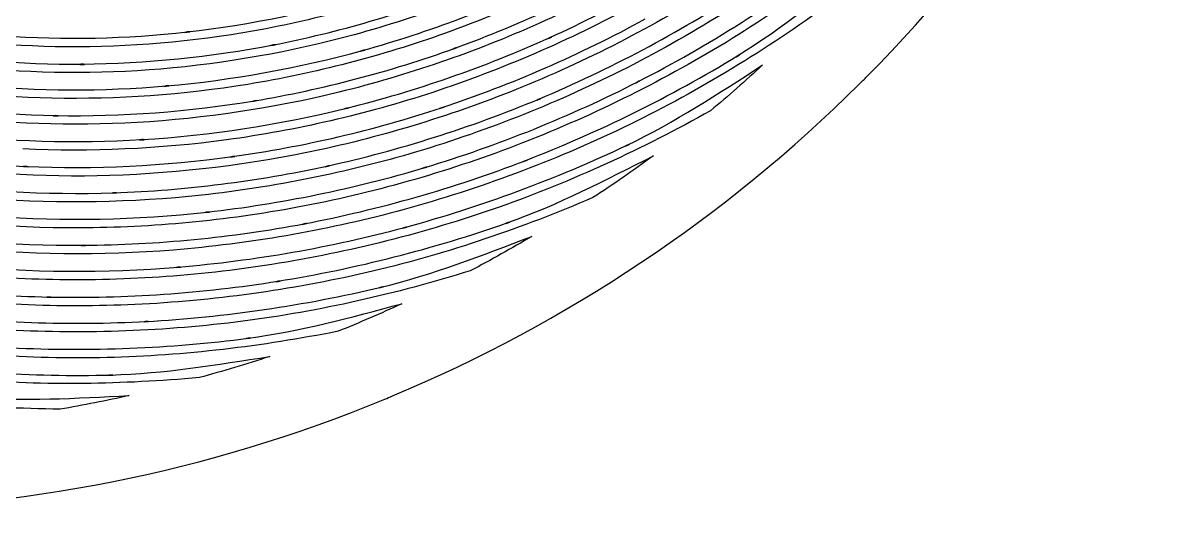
# Model space of a CAD drawing. Extents: x 1 to 151, y 102 to 252.
# Drawn here: x 86.2 to 145.4, y 102.2 to 127.2 of the extents above; entities that cross this region are included whole.
import ezdxf

# ---------------------------------------------------------------- set-up
doc = ezdxf.new("R2010")
doc.units = 0
doc.layers.add('Ebene_1', color=7, linetype='CONTINUOUS')

msp = doc.modelspace()

# ---------------------------------------------------------------- linework, layer by layer
at = {"layer": 'Ebene_1', "color": 7}
for p, q in [((94.529481, 126.700723), (94.778039, 126.729029)), ((94.653179, 126.726315), (94.653179, 126.726315)), ((98.934878, 126.030277), (99.172967, 126.076421)), ((99.051208, 126.064013), (99.051208, 126.064013)), ((113.088685, 126.373061), (113.28916, 126.463798)), ((113.184463, 126.427348), (113.184463, 126.427348)), ((103.518648, 125.738678), (103.744715, 125.801496)), ((103.629548, 125.780556), (103.629548, 125.780556)), ((108.247827, 125.846864), (108.461098, 125.924029)), ((108.349811, 125.894947), (108.349811, 125.894947)), ((122.756439, 125.459099), (122.927829, 125.564184)), ((122.837868, 125.519591), (122.837868, 125.519591)), ((89.145755, 125.067457), (89.39625, 125.069397)), ((89.270227, 125.079866), (89.270227, 125.079865)), ((93.457312, 123.940224), (93.698501, 123.961164)), ((93.575968, 123.961551), (93.575968, 123.961551)), ((117.634451, 124.124025), (117.81864, 124.218639)), ((117.723249, 124.180251), (117.723249, 124.180251)), ((97.985242, 123.170899), (98.216738, 123.209675)), ((98.099632, 123.201144), (98.099632, 123.201144)), ((112.559774, 123.242635), (112.756369, 123.325229)), ((112.654775, 123.293045), (112.654775, 123.293045)), ((102.700464, 122.784297), (102.920325, 122.838972)), ((102.808261, 122.82191), (102.808261, 122.82191)), ((107.569238, 122.801747), (107.778245, 122.871157)), ((107.670835, 122.845952), (107.670835, 122.845952)), ((87.79129, 122.433758), (88.033256, 122.42988)), ((87.914212, 122.443064), (87.914212, 122.443064)), ((92.21375, 121.195625), (92.447959, 121.209972)), ((92.330466, 121.213462), (92.330466, 121.213462)), ((117.088478, 120.881923), (117.269953, 120.968394)), ((117.175339, 120.933495), (117.175339, 120.933495)), ((96.862276, 120.318113), (97.087179, 120.349522)), ((96.973563, 120.344093), (96.973563, 120.344093)), ((111.855203, 120.089719), (112.048698, 120.164558)), ((111.949044, 120.135863), (111.949044, 120.135863)), ((86.267762, 119.83457), (86.501974, 119.8241)), ((86.384092, 119.839998), (86.384092, 119.839998)), ((101.707011, 119.826427), (101.922218, 119.873734)), ((101.813258, 119.860162), (101.813258, 119.860162)), ((106.716156, 119.743833), (106.920507, 119.805487)), ((106.8162, 119.78416), (106.8162, 119.78416)), ((90.798408, 118.475842), (91.026025, 118.483597)), ((90.912022, 118.490189), (90.912022, 118.490189)), ((95.565588, 117.480449), (95.784288, 117.504878)), ((95.674164, 117.502552), (95.674164, 117.502552)), ((100.538285, 116.87476), (100.748455, 116.9147)), ((100.641432, 116.904231), (100.641432, 116.904231)), ((105.685478, 116.681654), (105.885563, 116.735553)), ((105.782032, 116.717328), (105.782032, 116.717328)), ((110.973039, 116.922456), (111.162655, 116.989539)), ((111.06494, 116.964722), (111.06494, 116.964722)), ((89.21245, 115.789407), (89.433088, 115.790957)), ((89.323351, 115.800263), (89.323351, 115.800264)), ((94.094797, 114.666827), (94.30768, 114.684664)), ((94.201044, 114.685441), (94.201044, 114.68544)), ((99.193906, 113.937054), (99.398644, 113.970014)), ((99.295113, 113.963034), (99.295113, 113.963034)), ((104.477201, 113.62374), (104.673023, 113.670659)), ((104.572979, 113.655924), (104.572979, 113.655924)), ((87.455487, 113.14485), (87.669144, 113.140197)), ((87.56251, 113.152218), (87.56251, 113.152218)), ((92.450286, 111.885777), (92.657353, 111.897023)), ((92.553043, 111.9009), (92.553043, 111.9009)), ((97.671928, 111.022225), (97.872402, 111.048205)), ((97.769258, 111.04394), (97.769258, 111.04394)), ((90.632832, 109.146219), (90.834083, 109.15126)), ((90.732489, 109.157852), (90.732489, 109.157852))]:
    msp.add_line(p, q, dxfattribs=at)
for points in [[(129.444219, 124.447421), (136.258532, 131.310022), (141.681219, 139.425817), (145.41354, 148.347697)], [(131.734358, 133.231847), (128.760639, 130.634058), (125.600155, 128.256013), (122.230241, 126.196628)], [(122.421796, 132.672301), (119.335095, 130.549912), (116.065803, 128.707051), (112.652061, 127.164877)], [(113.184463, 126.427348), (116.641889, 128.001028), (119.952422, 129.879351), (123.076733, 132.040246)], [(117.686025, 131.243), (114.555941, 129.428429), (111.270656, 127.897424), (107.868206, 126.666987)], [(127.314228, 131.282165), (124.126197, 128.857056), (120.728935, 126.720215), (117.162543, 124.89684)], [(112.982438, 130.248771), (109.838077, 128.738148), (106.564821, 127.511891), (103.201844, 126.584005)], [(108.349805, 125.894947), (111.797353, 127.153554), (115.125277, 128.716746), (118.29481, 130.566739)], [(117.723249, 124.180251), (121.330592, 126.035998), (124.766056, 128.208471), (127.988937, 130.672211)], [(122.837868, 125.519591), (125.155085, 126.943026), (127.252035, 128.677303), (129.370931, 130.37906)], [(108.350197, 129.678369), (105.216634, 128.463788), (101.980397, 127.53286), (98.680504, 126.895768)], [(103.629548, 125.780556), (107.039143, 126.733338), (110.356821, 127.988627), (113.543145, 129.531794)], [(122.410553, 129.460058), (119.156004, 127.354738), (115.720734, 125.543425), (112.144865, 124.047247)], [(94.653179, 126.726315), (97.914568, 127.104578), (101.13499, 127.774439), (104.276727, 128.727957)], [(99.0512, 126.064013), (102.399455, 126.722871), (105.681583, 127.67973), (108.858936, 128.923779)], [(112.654775, 123.293045), (116.274081, 124.818987), (119.750685, 126.663584), (123.042996, 128.80551)], [(117.510368, 128.09086), (114.218009, 126.302135), (110.772308, 124.810958), (107.215209, 123.63389)], [(107.670847, 122.845952), (111.273517, 124.04949), (114.761738, 125.570994), (118.094353, 127.393271)], [(126.919095, 127.726748), (123.664709, 125.428827), (120.239386, 123.380743), (116.640998, 121.669861)], [(89.051527, 125.963194), (85.948076, 125.956801), (82.850549, 126.229784), (79.795968, 126.778276)], [(85.209942, 126.528555), (88.357475, 126.311679), (91.51749, 126.377557), (94.653179, 126.726315)], [(98.680504, 126.895768), (95.504976, 126.297401), (92.282678, 125.98559), (89.051527, 125.963194)], [(94.653179, 126.726315), (94.611266, 126.721454), (94.571407, 126.705487), (94.529481, 126.700723)], [(94.778039, 126.729029), (94.736586, 126.724319), (94.69464, 126.730926), (94.653179, 126.726315)], [(107.868206, 126.666987), (104.582959, 125.493443), (101.199692, 124.615798), (97.758399, 124.044533)], [(112.652061, 127.164877), (109.349057, 125.687142), (105.920965, 124.507441), (102.408089, 123.639319)], [(89.270219, 125.079865), (92.553415, 125.115092), (95.826866, 125.444102), (99.0512, 126.064013)], [(103.201844, 126.584005), (99.958785, 125.703739), (96.64392, 125.11654), (93.296001, 124.827818)], [(99.051208, 126.064013), (99.011512, 126.056201), (98.974592, 126.038004), (98.934878, 126.030277)], [(99.172967, 126.076421), (99.132838, 126.068613), (99.091352, 126.071731), (99.051208, 126.064013)], [(102.808261, 122.82191), (106.367157, 123.713096), (109.839698, 124.919283), (113.184463, 126.427348)], [(122.230241, 126.196628), (118.806153, 124.117964), (115.20385, 122.348169), (111.466276, 120.907515)], [(113.184463, 126.427348), (113.150995, 126.412116), (113.122178, 126.388237), (113.088685, 126.373061)], [(113.28916, 126.463798), (113.25543, 126.448517), (113.218218, 126.442568), (113.184463, 126.427348)], [(79.85839, 125.870518), (82.965842, 125.325906), (86.115508, 125.060844), (89.270219, 125.079865)], [(93.575968, 123.961551), (96.974716, 124.266832), (100.339239, 124.875368), (103.629548, 125.780556)], [(98.099627, 123.201144), (101.589882, 123.792205), (105.020158, 124.693508), (108.349805, 125.894947)], [(103.629548, 125.780556), (103.591415, 125.769901), (103.556802, 125.749258), (103.518648, 125.738678)], [(103.744715, 125.801496), (103.707037, 125.791047), (103.667244, 125.790927), (103.629548, 125.780556)], [(108.349811, 125.894947), (108.314434, 125.882032), (108.283229, 125.859715), (108.247827, 125.846864)], [(108.461098, 125.924029), (108.424985, 125.910919), (108.385948, 125.907987), (108.349811, 125.894947)], [(111.949044, 120.135863), (115.731012, 121.604498), (119.374946, 123.406032), (122.837868, 125.519591)], [(122.837868, 125.519591), (122.809, 125.501857), (122.785335, 125.476793), (122.756439, 125.459099)], [(122.927829, 125.564184), (122.899231, 125.546671), (122.866494, 125.537061), (122.837868, 125.519591)], [(93.296001, 124.827818), (90.075223, 124.564587), (86.837762, 124.590813), (83.622044, 124.906147)], [(89.270227, 125.079865), (89.228449, 125.079417), (89.187536, 125.06781), (89.145755, 125.067457)], [(89.39625, 125.069397), (89.354011, 125.06904), (89.312464, 125.080121), (89.270227, 125.079866)], [(117.162543, 124.89684), (113.706545, 123.143724), (110.10109, 121.701733), (106.389659, 120.587609)], [(117.175339, 120.933495), (119.602262, 122.094313), (121.851595, 123.572583), (124.105471, 125.038762)], [(124.105471, 125.038762), (123.237489, 124.234138), (122.349488, 123.451383), (121.442302, 122.691234)], [(87.724207, 123.333372), (84.493268, 123.408083), (81.275623, 123.773022), (78.109966, 124.422992)], [(129.05219, 124.055391), (129.183349, 124.185584), (129.314026, 124.316261), (129.444219, 124.447421)], [(83.74729, 124.005369), (87.015526, 123.697424), (90.305082, 123.682108), (93.575968, 123.961551)], [(97.758399, 124.044533), (94.441502, 123.508081), (91.083837, 123.270776), (87.724207, 123.333372)], [(93.575968, 123.961551), (93.535862, 123.957949), (93.497425, 123.943742), (93.457312, 123.940224)], [(93.698501, 123.961164), (93.65773, 123.957589), (93.616746, 123.965036), (93.575968, 123.961551)], [(112.144865, 124.047247), (108.68383, 122.612844), (105.102488, 121.489804), (101.442167, 120.691142)], [(105.153077, 108.086845), (114.074479, 111.819066), (122.189863, 117.241481), (129.05219, 124.055391)], [(106.8162, 119.78416), (110.575168, 120.923369), (114.225195, 122.394269), (117.723249, 124.180251)], [(117.723249, 124.180251), (117.692035, 124.164193), (117.665692, 124.140035), (117.634451, 124.124025)], [(117.81864, 124.218639), (117.788077, 124.202975), (117.753838, 124.195867), (117.723249, 124.180251)], [(78.140206, 123.513683), (81.359735, 122.865433), (84.63073, 122.506887), (87.914207, 122.443064)], [(87.914207, 122.443064), (91.325352, 122.391646), (94.7337, 122.645169), (98.099627, 123.201144)], [(102.408089, 123.639319), (99.018061, 122.815457), (95.561742, 122.296526), (92.079195, 122.088259)], [(107.215209, 123.63389), (103.777732, 122.510152), (100.247004, 121.695587), (96.664515, 121.199502)], [(98.099632, 123.201144), (98.060666, 123.194546), (98.024223, 123.17742), (97.985242, 123.170899)], [(98.216738, 123.209675), (98.178055, 123.203204), (98.138328, 123.207537), (98.099632, 123.201144)], [(101.813258, 119.860162), (105.521805, 120.680465), (109.150133, 121.829008), (112.654775, 123.293045)], [(112.654775, 123.293045), (112.621676, 123.27909), (112.592895, 123.256537), (112.559774, 123.242635)], [(112.756369, 123.325229), (112.723548, 123.311454), (112.687619, 123.306765), (112.654775, 123.293045)], [(92.330466, 121.213462), (95.864185, 121.436514), (99.370613, 121.974825), (102.808261, 122.82191)], [(96.973576, 120.344093), (100.606641, 120.858461), (104.186666, 121.695611), (107.670847, 122.845952)], [(102.808261, 122.82191), (102.771271, 122.812648), (102.737473, 122.793492), (102.700464, 122.784297)], [(102.920325, 122.838972), (102.883581, 122.829843), (102.845023, 122.830969), (102.808261, 122.82191)], [(107.670835, 122.845952), (107.635733, 122.834226), (107.60436, 122.813412), (107.569238, 122.801747)], [(107.778245, 122.871157), (107.743273, 122.859541), (107.705819, 122.857504), (107.670835, 122.845952)], [(121.442302, 122.691234), (117.972322, 120.751261), (114.360038, 119.075164), (110.610478, 117.75266)], [(92.079195, 122.088259), (88.724867, 121.901571), (85.360602, 122.016085), (82.026391, 122.429492)], [(87.914212, 122.443064), (87.873042, 122.443685), (87.832463, 122.433048), (87.79129, 122.433758)], [(88.033256, 122.42988), (87.993256, 122.43057), (87.954209, 122.442287), (87.914212, 122.443064)], [(82.120618, 121.524449), (85.507973, 121.116582), (88.924662, 121.01229), (92.330466, 121.213462)], [(116.640998, 121.669861), (113.018772, 119.960971), (109.251915, 118.577477), (105.384959, 117.535512)], [(76.262667, 121.216952), (79.588799, 120.457225), (82.97609, 119.995947), (86.384104, 119.839998)], [(96.664515, 121.199502), (93.205974, 120.734276), (89.713138, 120.579706), (86.227047, 120.736511)], [(92.330466, 121.213462), (92.291106, 121.210977), (92.253115, 121.198031), (92.21375, 121.195625)], [(92.447959, 121.209972), (92.40877, 121.207577), (92.369659, 121.215777), (92.330466, 121.213462)], [(111.466276, 120.907515), (107.846005, 119.525123), (104.109905, 118.468047), (100.302136, 117.748007)], [(105.782032, 116.717328), (109.697194, 117.782577), (113.50984, 119.193399), (117.175339, 120.933495)], [(117.175339, 120.933495), (117.144903, 120.918938), (117.118937, 120.896437), (117.088478, 120.881923)], [(117.269953, 120.968394), (117.239545, 120.953904), (117.205767, 120.94794), (117.175339, 120.933495)], [(86.384104, 119.839998), (89.921957, 119.692388), (93.465732, 119.86094), (96.973576, 120.344093)], [(101.442167, 120.691142), (97.904936, 119.932742), (94.307655, 119.491872), (90.691772, 119.37313)], [(106.389659, 120.587609), (102.797652, 119.522635), (99.118461, 118.780221), (95.394972, 118.368431)], [(96.973563, 120.344093), (96.935771, 120.338742), (96.900079, 120.323393), (96.862276, 120.318113)], [(97.087179, 120.349522), (97.04955, 120.344265), (97.0112, 120.349267), (96.973563, 120.344093)], [(100.641432, 116.904231), (104.498993, 117.644238), (108.283099, 118.72533), (111.949044, 120.135863)], [(111.06494, 116.964722), (113.643214, 117.880828), (116.07195, 119.144524), (118.511188, 120.380543)], [(111.949044, 120.135863), (111.916485, 120.12322), (111.887782, 120.102313), (111.855203, 120.089719)], [(112.048698, 120.164558), (112.016391, 120.152068), (111.981371, 120.148302), (111.949044, 120.135863)], [(118.511188, 120.380543), (117.499469, 119.640611), (116.468298, 118.927648), (115.418764, 118.242407)], [(90.691772, 119.37313), (87.204279, 119.272096), (83.715317, 119.48345), (80.26555, 120.003635)], [(86.384092, 119.839998), (86.34523, 119.84162), (86.306623, 119.832872), (86.267762, 119.83457)], [(86.501974, 119.8241), (86.462283, 119.825833), (86.423778, 119.838182), (86.384092, 119.839998)], [(90.912022, 118.490189), (94.579313, 118.622004), (98.227391, 119.080237), (101.813258, 119.860162)], [(95.674164, 117.502552), (99.448598, 117.93078), (103.177314, 118.694387), (106.8162, 119.78416)], [(101.813258, 119.860162), (101.776904, 119.852121), (101.743378, 119.834405), (101.707011, 119.826427)], [(101.922218, 119.873734), (101.886394, 119.865875), (101.849095, 119.867957), (101.813258, 119.860162)], [(106.8162, 119.78416), (106.781719, 119.773711), (106.750654, 119.754226), (106.716156, 119.743833)], [(106.920507, 119.805487), (106.886459, 119.795229), (106.850263, 119.794362), (106.8162, 119.78416)], [(80.330306, 119.09549), (83.832352, 118.579282), (87.373689, 118.376454), (90.912022, 118.490189)], [(95.394972, 118.368431), (91.797062, 117.98377), (88.172708, 117.921404), (84.563537, 118.18114)], [(90.912022, 118.490189), (90.8738, 118.488814), (90.836636, 118.477145), (90.798408, 118.475842)], [(91.026025, 118.483597), (90.987904, 118.482299), (90.950145, 118.491414), (90.912022, 118.490189)], [(100.302136, 117.748007), (96.617938, 117.064206), (92.880648, 116.710396), (89.133732, 116.690184)], [(110.610478, 117.75266), (106.828899, 116.431588), (102.938105, 115.449785), (98.982572, 114.817668)], [(115.418764, 118.242407), (111.786817, 116.690281), (108.045281, 115.405059), (104.203051, 114.48768)], [(89.133732, 116.690184), (85.516228, 116.683707), (81.905528, 117.000529), (78.344176, 117.635943)], [(84.689173, 117.279975), (88.350363, 117.027682), (92.026183, 117.101738), (95.674164, 117.502552)], [(105.384959, 117.535512), (101.63961, 116.539067), (97.813223, 115.878339), (93.950549, 115.560238)], [(95.674164, 117.502552), (95.637393, 117.49838), (95.60237, 117.484557), (95.565588, 117.480449)], [(95.784288, 117.504878), (95.747723, 117.500795), (95.710735, 117.506571), (95.674164, 117.502552)], [(78.375584, 116.726246), (81.989973, 116.092762), (85.653726, 115.782854), (89.323351, 115.800264)], [(89.323351, 115.800264), (93.121378, 115.831666), (96.908832, 116.200942), (100.641432, 116.904231)], [(94.201044, 114.68544), (98.114103, 115.018112), (101.989558, 115.698052), (105.782032, 116.717328)], [(99.295113, 113.963034), (103.299747, 114.613218), (107.238281, 115.617437), (111.06494, 116.964722)], [(100.641432, 116.904231), (100.606244, 116.897481), (100.573486, 116.881454), (100.538285, 116.87476)], [(100.748455, 116.9147), (100.713168, 116.90799), (100.676727, 116.910881), (100.641432, 116.904231)], [(105.782032, 116.717328), (105.748857, 116.708302), (105.718665, 116.690629), (105.685478, 116.681654)], [(105.885563, 116.735553), (105.85167, 116.726385), (105.81594, 116.726441), (105.782032, 116.717328)], [(111.06494, 116.964722), (111.033104, 116.953411), (111.00489, 116.933722), (110.973039, 116.922456)], [(111.162655, 116.989539), (111.130911, 116.978309), (111.096702, 116.975905), (111.06494, 116.964722)], [(104.572979, 113.655924), (107.217266, 114.293781), (109.750956, 115.287626), (112.28989, 116.259378)], [(112.28989, 116.259378), (111.254349, 115.64419), (110.203293, 115.055501), (109.137747, 114.493884)], [(93.950549, 115.560238), (90.215651, 115.265434), (86.46173, 115.304396), (82.733674, 115.675791)], [(89.323351, 115.800264), (89.286134, 115.799956), (89.249668, 115.789649), (89.21245, 115.789407)], [(89.433088, 115.790957), (89.396303, 115.790728), (89.360135, 115.800437), (89.323351, 115.800263)], [(87.403913, 114.048342), (83.659584, 114.145519), (79.931422, 114.57651), (76.263428, 115.335334)], [(98.982572, 114.817668), (95.153388, 114.21831), (91.278758, 113.960817), (87.403913, 114.048342)], [(76.262265, 114.425637), (79.983776, 113.666752), (83.765292, 113.240269), (87.56251, 113.152218)], [(82.827902, 114.770748), (86.609112, 114.404857), (90.414944, 114.376121), (94.201044, 114.68544)], [(104.203051, 114.48768), (100.305491, 113.569376), (96.334151, 112.999049), (92.335509, 112.783841)], [(94.201044, 114.68544), (94.165148, 114.682388), (94.1307, 114.669821), (94.094797, 114.666827)], [(94.30768, 114.684664), (94.272184, 114.681705), (94.236543, 114.688339), (94.201044, 114.685441)], [(109.137747, 114.493884), (105.33278, 113.313954), (101.442602, 112.425043), (97.492005, 111.909819)], [(87.56251, 113.152218), (91.489643, 113.074197), (95.415888, 113.345477), (99.295113, 113.963034)], [(92.553043, 111.9009), (96.603994, 112.129008), (100.626174, 112.716055), (104.572979, 113.655924)], [(99.295113, 113.963034), (99.260663, 113.957441), (99.228364, 113.942594), (99.193906, 113.937054)], [(99.398644, 113.970014), (99.364425, 113.964511), (99.329339, 113.968484), (99.295113, 113.963034)], [(104.572979, 113.655924), (104.540173, 113.648011), (104.51002, 113.631606), (104.477201, 113.62374)], [(104.673023, 113.670659), (104.640179, 113.662786), (104.605835, 113.663748), (104.572979, 113.655924)], [(92.335509, 112.783841), (88.46362, 112.587754), (84.58246, 112.736905), (80.737072, 113.228995)], [(87.56251, 113.152218), (87.526688, 113.152928), (87.491309, 113.14408), (87.455487, 113.14485)], [(87.669144, 113.140197), (87.633309, 113.140968), (87.598342, 113.151387), (87.56251, 113.152218)], [(97.769258, 111.04394), (100.43702, 111.397991), (103.033101, 112.112888), (105.631578, 112.807495)], [(105.631578, 112.807495), (104.55726, 112.310513), (103.47066, 111.840524), (102.372801, 111.397969)], [(80.802218, 112.321238), (84.698986, 111.833239), (88.631487, 111.692355), (92.553043, 111.9009)], [(97.492005, 111.909819), (93.518632, 111.403876), (89.508484, 111.252208), (85.50852, 111.456134)], [(92.553043, 111.9009), (92.518407, 111.89895), (92.484927, 111.887675), (92.450286, 111.885777)], [(92.657353, 111.897023), (92.622541, 111.895116), (92.587857, 111.902752), (92.553043, 111.9009)], [(102.372801, 111.397969), (98.473192, 110.625441), (94.520337, 110.146923), (90.545584, 110.047772)], [(90.545584, 110.047772), (86.54178, 109.959846), (82.5381, 110.2285), (78.581488, 110.849282)], [(85.63338, 110.555356), (89.685225, 110.358853), (93.7462, 110.521904), (97.769258, 111.04394)], [(97.769258, 111.04394), (97.736241, 111.039558), (97.704952, 111.02656), (97.671928, 111.022225)], [(97.872402, 111.048205), (97.838214, 111.043716), (97.803451, 111.048383), (97.769258, 111.04394)], [(90.732489, 109.157852), (93.46771, 109.23243), (96.167549, 109.686938), (98.869735, 110.105549)], [(98.869735, 110.105549), (97.67921, 109.71458), (96.478526, 109.355255), (95.268949, 109.02795)], [(78.61212, 109.939973), (82.621125, 109.320993), (86.676981, 109.059195), (90.732489, 109.157852)], [(95.268949, 109.02795), (91.335254, 108.673932), (87.380302, 108.607323), (83.442895, 108.92209)], [(90.732489, 109.157852), (90.698988, 109.156938), (90.666333, 109.147085), (90.632832, 109.146219)], [(90.834083, 109.15126), (90.800088, 109.150381), (90.766483, 109.158679), (90.732489, 109.157852)], [(88.138342, 107.403991), (84.153964, 107.457644), (80.178626, 107.814054), (76.261102, 108.545183)], [(76.270797, 102.249045), (86.04639, 102.263213), (95.72492, 104.188382), (104.761821, 107.916228)], [(83.537123, 108.017435), (86.249137, 107.80698), (88.966064, 107.964824), (91.680962, 108.10856)], [(91.680962, 108.10856), (90.506266, 107.843645), (89.325009, 107.608713), (88.138342, 107.403991)], [(104.761821, 107.916228), (104.892401, 107.972729), (105.02282, 108.029602), (105.153077, 108.086845)]]:
    msp.add_open_spline(points, degree=3, dxfattribs=at)

doc.saveas('drawing.dxf')
